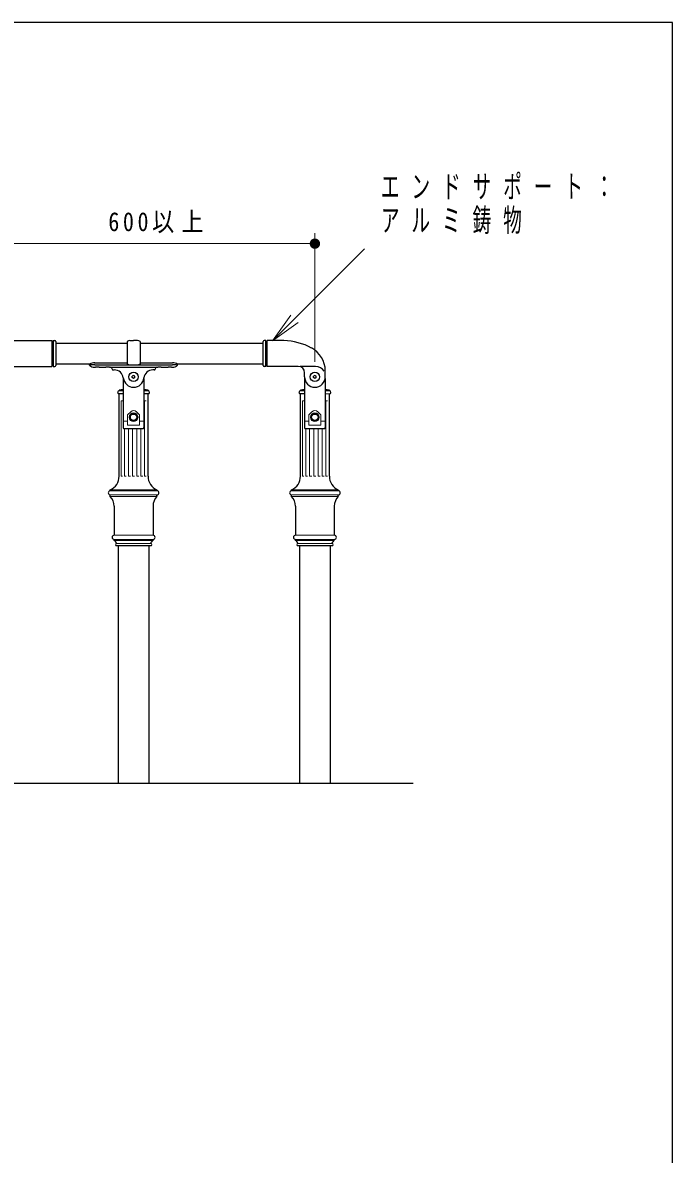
# Model space of a CAD drawing. Units: millimetres on the paper, scale 1:20. Extents: x -365 to 0, y 0 to 257.
# Drawn here: x -62.7 to 0, y 147.7 to 257 of the extents above; entities that cross this region are included whole.
import ezdxf

# ---------------------------------------------------------------- set-up
doc = ezdxf.new("R2010")
doc.units = ezdxf.units.MM
doc.layers.add('1_20', color=3, linetype='Continuous', lineweight=25)
doc.layers.add('NAKAMURA図枠', color=7, linetype='Continuous', lineweight=13)
doc.styles.add('ＭＳ ゴシック', font='')
doc.styles.get('ＭＳ ゴシック').set_extended_font_data('MS Gothic')

# ---------------------------------------------------------------- blocks, each defined once
blk = doc.blocks.new('open_arrow')
at = {"color": 0, "linetype": 'Continuous', "lineweight": -2}
blk.add_lwpolyline([(7.5, 1.25), (0, 0), (7.5, -1.25)], dxfattribs=at)
blk = doc.blocks.new('filled_dot')
at = {"color": 0, "linetype": 'Continuous', "lineweight": -2, "const_width": 1.25}
blk.add_lwpolyline([(-0.625, 0, 1), (0.625, 0, 1)], format="xyb", close=True, dxfattribs=at)

msp = doc.modelspace()

# ---------------------------------------------------------------- linework, layer by layer
at = {"layer": '1_20', "color": 7, "lineweight": 13}
for p, q in [((-34.505, 224.245), (-34.505, 236.658)), ((-64.505, 235.658), (-34.505, 235.658)), ((-38.611, 226.267), (-29.719, 235.159)), ((-53.005, 221.495), (-53.401, 221.495)), ((-53.005, 221.445), (-53.401, 221.445)), ((-50.61, 221.495), (-51.005, 221.495)), ((-50.61, 221.445), (-51.005, 221.445)), ((-35.505, 221.495), (-35.901, 221.495)), ((-35.505, 221.445), (-35.901, 221.445)), ((-33.11, 221.495), (-33.505, 221.495)), ((-33.11, 221.445), (-33.505, 221.445)), ((-33.11, 221.145), (-33.505, 221.145)), ((-53.212, 213.195), (-53.212, 220.495)), ((-53.064, 220.495), (-53.212, 220.495)), ((-50.947, 220.495), (-50.947, 213.195)), ((-50.947, 220.495), (-50.799, 220.495)), ((-35.712, 213.195), (-35.712, 220.495)), ((-35.564, 220.495), (-35.712, 220.495)), ((-33.447, 220.495), (-33.447, 213.195)), ((-33.447, 220.495), (-33.299, 220.495)), ((-52.58, 219.14), (-52.286, 219.43)), ((-52.58, 219.14), (-52.58, 218.137)), ((-51.43, 219.14), (-51.725, 219.43)), ((-51.43, 219.14), (-51.43, 218.137)), ((-35.08, 219.14), (-34.786, 219.43)), ((-35.08, 219.14), (-35.08, 218.137)), ((-33.93, 219.14), (-34.225, 219.43)), ((-33.93, 219.14), (-33.93, 218.137)), ((-53.005, 218.524), (-52.58, 218.524)), ((-52.888, 217.795), (-52.888, 213.195)), ((-52.58, 218.137), (-51.43, 218.137)), ((-52.511, 213.195), (-52.511, 217.795)), ((-52.105, 217.795), (-52.105, 213.195)), ((-51.695, 213.195), (-51.695, 217.795)), ((-51.43, 218.524), (-51.005, 218.524)), ((-51.301, 213.195), (-51.301, 217.795)), ((-35.505, 218.524), (-35.08, 218.524)), ((-35.388, 217.795), (-35.388, 213.195)), ((-35.08, 218.137), (-33.93, 218.137)), ((-35.011, 213.195), (-35.011, 217.795)), ((-34.605, 217.795), (-34.605, 213.195)), ((-34.195, 213.195), (-34.195, 217.795)), ((-33.93, 218.524), (-33.505, 218.524)), ((-33.801, 213.195), (-33.801, 217.795)), ((-53.212, 213.195), (-53.212, 213.364)), ((-53.212, 213.195), (-53.064, 213.195)), ((-52.888, 213.195), (-52.71, 213.195)), ((-52.511, 213.195), (-52.316, 213.195)), ((-52.105, 213.195), (-51.905, 213.195)), ((-51.695, 213.195), (-51.5, 213.195)), ((-51.301, 213.195), (-51.123, 213.195)), ((-50.799, 213.195), (-50.947, 213.195)), ((-35.712, 213.195), (-35.712, 213.364)), ((-35.712, 213.195), (-35.564, 213.195)), ((-35.388, 213.195), (-35.21, 213.195)), ((-35.011, 213.195), (-34.816, 213.195)), ((-34.605, 213.195), (-34.405, 213.195)), ((-34.195, 213.195), (-34, 213.195)), ((-33.801, 213.195), (-33.623, 213.195)), ((-33.299, 213.195), (-33.447, 213.195)), ((-54.255, 211.895), (-49.755, 211.895)), ((-49.755, 211.795), (-54.255, 211.795)), ((-49.755, 211.395), (-54.255, 211.395)), ((-49.755, 211.245), (-54.255, 211.245)), ((-36.755, 211.895), (-32.255, 211.895)), ((-32.255, 211.795), (-36.755, 211.795)), ((-32.255, 211.395), (-36.755, 211.395)), ((-32.255, 211.245), (-36.755, 211.245)), ((-50.13, 207.495), (-53.88, 207.495)), ((-50.13, 207.095), (-53.88, 207.095)), ((-53.88, 206.995), (-50.13, 206.995)), ((-53.655, 206.695), (-50.355, 206.695)), ((-32.63, 207.495), (-36.38, 207.495)), ((-32.63, 207.095), (-36.38, 207.095)), ((-36.38, 206.995), (-32.63, 206.995)), ((-36.155, 206.695), (-32.855, 206.695))]:
    msp.add_line(p, q, dxfattribs=at)
at = {"layer": '1_20'}
for p, q in [((-64.505, 226.295), (-59.905, 226.295)), ((-59.905, 226.295), (-59.905, 223.795)), ((-59.755, 226.295), (-59.605, 226.295)), ((-59.755, 226.295), (-59.755, 223.795)), ((-52.38, 226.297), (-52.005, 226.307)), ((-51.63, 226.297), (-52.005, 226.307)), ((-39.255, 226.295), (-39.405, 226.295)), ((-39.255, 223.795), (-39.255, 226.295)), ((-39.105, 223.795), (-39.105, 226.295)), ((-37.505, 226.295), (-39.105, 226.295)), ((-59.505, 226.195), (-59.505, 223.895)), ((-59.505, 226.045), (-52.63, 226.045)), ((-52.63, 226.207), (-52.63, 224.03)), ((-51.38, 226.207), (-51.38, 224.03)), ((-51.38, 226.045), (-39.505, 226.045)), ((-39.505, 223.895), (-39.505, 226.195)), ((-59.505, 224.045), (-56.229, 224.045)), ((-55.766, 224.148), (-52.663, 224.148)), ((-52.638, 224.123), (-52.638, 224.038)), ((-51.373, 224.123), (-51.373, 224.038)), ((-51.348, 224.148), (-48.255, 224.148)), ((-47.782, 224.045), (-39.505, 224.045)), ((-64.505, 223.795), (-59.905, 223.795)), ((-59.755, 223.795), (-59.605, 223.795)), ((-56.255, 223.932), (-56.255, 224.024)), ((-55.755, 223.962), (-52.005, 223.962)), ((-55.755, 223.72), (-55.674, 223.72)), ((-55.337, 223.72), (-54.674, 223.72)), ((-54.337, 223.72), (-49.674, 223.72)), ((-54.13, 223.657), (-54.081, 223.533)), ((-53.988, 223.47), (-53.87, 223.47)), ((-52.63, 224.03), (-52.615, 224.03)), ((-52.38, 223.964), (-51.63, 223.964)), ((-52.005, 222.939), (-52.13, 222.867)), ((-52.005, 223.962), (-48.255, 223.962)), ((-51.88, 222.867), (-52.005, 222.939)), ((-51.396, 224.03), (-51.38, 224.03)), ((-50.023, 223.47), (-50.141, 223.47)), ((-49.881, 223.657), (-49.93, 223.533)), ((-49.337, 223.72), (-48.674, 223.72)), ((-48.337, 223.72), (-48.255, 223.72)), ((-47.755, 223.932), (-47.755, 224.024)), ((-39.255, 223.795), (-39.405, 223.795)), ((-36.105, 223.795), (-39.105, 223.795)), ((-34.455, 223.795), (-35.928, 223.795)), ((-35.505, 222.795), (-35.505, 223.195)), ((-34.505, 222.939), (-34.63, 222.867)), ((-34.38, 222.867), (-34.505, 222.939)), ((-33.505, 222.795), (-33.505, 223.38)), ((-53.005, 222.624), (-53.005, 217.895)), ((-52.13, 222.723), (-52.13, 222.867)), ((-52.005, 222.65), (-52.13, 222.723)), ((-51.88, 222.723), (-52.005, 222.65)), ((-51.88, 222.723), (-51.88, 222.867)), ((-51.005, 222.624), (-51.005, 217.895)), ((-35.505, 222.624), (-35.505, 217.895)), ((-34.63, 222.723), (-34.63, 222.867)), ((-34.505, 222.65), (-34.63, 222.723)), ((-34.38, 222.723), (-34.505, 222.65)), ((-34.38, 222.723), (-34.38, 222.867)), ((-33.505, 222.624), (-33.505, 217.895)), ((-53.401, 221.495), (-53.401, 221.445)), ((-53.401, 213.195), (-53.401, 221.145)), ((-53.005, 221.145), (-53.401, 221.145)), ((-50.61, 221.145), (-51.005, 221.145)), ((-50.61, 221.495), (-50.61, 221.445)), ((-50.61, 213.195), (-50.61, 221.145)), ((-35.901, 221.495), (-35.901, 221.445)), ((-35.901, 213.195), (-35.901, 221.145)), ((-35.505, 221.145), (-35.901, 221.145)), ((-33.11, 221.495), (-33.11, 221.445)), ((-33.11, 213.195), (-33.11, 221.145)), ((-52.193, 219.22), (-52.381, 218.895)), ((-52.381, 218.895), (-52.193, 218.57)), ((-51.818, 219.22), (-52.193, 219.22)), ((-52.193, 218.57), (-51.818, 218.57)), ((-51.63, 218.895), (-51.818, 219.22)), ((-51.818, 218.57), (-51.63, 218.895)), ((-34.693, 219.22), (-34.881, 218.895)), ((-34.881, 218.895), (-34.693, 218.57)), ((-34.318, 219.22), (-34.693, 219.22)), ((-34.693, 218.57), (-34.318, 218.57)), ((-34.13, 218.895), (-34.318, 219.22)), ((-34.318, 218.57), (-34.13, 218.895)), ((-52.905, 217.795), (-51.105, 217.795)), ((-35.405, 217.795), (-33.605, 217.795)), ((-54.255, 211.795), (-54.255, 211.895)), ((-54.255, 211.245), (-54.255, 211.395)), ((-49.755, 211.795), (-49.755, 211.895)), ((-49.755, 211.245), (-49.755, 211.395)), ((-36.755, 211.795), (-36.755, 211.895)), ((-36.755, 211.245), (-36.755, 211.395)), ((-32.255, 211.795), (-32.255, 211.895)), ((-32.255, 211.245), (-32.255, 211.395)), ((-53.88, 210.322), (-53.88, 207.495)), ((-50.13, 210.322), (-50.13, 207.495)), ((-36.38, 210.322), (-36.38, 207.495)), ((-32.63, 210.322), (-32.63, 207.495)), ((-53.88, 206.995), (-53.88, 207.095)), ((-50.13, 206.995), (-50.13, 207.095)), ((-36.38, 206.995), (-36.38, 207.095)), ((-32.63, 206.995), (-32.63, 207.095)), ((-53.655, 206.495), (-50.355, 206.495)), ((-53.505, 206.495), (-53.505, 183.545)), ((-50.505, 183.545), (-50.505, 206.495)), ((-36.155, 206.495), (-32.855, 206.495)), ((-36.005, 206.495), (-36.005, 183.545)), ((-33.005, 183.545), (-33.005, 206.495)), ((-64.505, 183.545), (-25.01, 183.545))]:
    msp.add_line(p, q, dxfattribs=at)
for centre, radius in [((-52.005, 222.795), 0.45), ((-34.505, 222.795), 0.45), ((-52.005, 218.895), 0.312), ((-34.505, 218.895), 0.312)]:
    msp.add_circle(centre, radius, dxfattribs=at)
at = {"layer": '1_20', "color": 7, "lineweight": 13}
for centre in [(-52.005, 218.895), (-34.505, 218.895)]:
    msp.add_circle(centre, 0.425, dxfattribs=at)
at = {"layer": '1_20'}
for centre, radius, start, end in [((-59.83, 226.295), 0.075, 180, 0), ((-59.605, 226.195), 0.1, 0, 90), ((-52.272, 225.606), 0.7, 98.89234, 120.77855), ((-51.739, 225.606), 0.7, 59.22145, 81.10766), ((-39.405, 226.195), 0.1, 90, 180), ((-39.18, 226.295), 0.075, 180, 0), ((-37.663, 220.297), 6, 61.73394, 88.49598), ((-36.005, 223.38), 2.5, 0, 61.73394), ((-55.742, 223.024), 1.124, 90.67803, 117.17591), ((-52.663, 224.123), 0.025, 0, 90), ((-52.63, 224.038), 0.0075, 180, 270), ((-52.367, 224.464), 0.5, 238.15077, 268.41352), ((-51.644, 224.464), 0.5, 271.58648, 301.84923), ((-51.38, 224.038), 0.0075, 270, 0), ((-51.348, 224.123), 0.025, 90, 180), ((-48.269, 223.024), 1.124, 62.82409, 89.32197), ((-59.83, 223.795), 0.075, 0, 180), ((-59.605, 223.895), 0.1, 270, 0), ((-55.69, 218.594), 5.368, 90.69431, 96.04239), ((-55.753, 224.42), 0.7, 224.14072, 269.8083), ((-55.505, 222.203), 1.526, 83.66623, 96.33377), ((-54.505, 222.203), 1.526, 83.66623, 96.33377), ((-54.223, 223.62), 0.1, 21.80141, 90), ((-53.988, 223.57), 0.1, 201.80141, 270), ((-53.87, 222.595), 0.875, 6.1232, 90), ((-50.141, 222.595), 0.875, 90, 173.8768), ((-50.023, 223.57), 0.1, 270, 338.19859), ((-49.788, 223.62), 0.1, 90, 158.19859), ((-49.505, 222.203), 1.526, 83.66623, 96.33377), ((-48.505, 222.203), 1.526, 83.66623, 96.33377), ((-48.321, 218.594), 5.368, 83.95761, 89.30569), ((-48.258, 224.42), 0.7, 270.1917, 315.85928), ((-39.405, 223.895), 0.1, 180, 270), ((-39.18, 223.795), 0.075, 0, 180), ((-36.105, 223.195), 0.6, 0, 90), ((-34.455, 222.795), 1, 32.50253, 90), ((-52.005, 222.595), 1, 174.26083, 180), ((-52.005, 222.795), 1, 186.1232, 270), ((-52.005, 222.795), 1, 270, 353.8768), ((-52.005, 222.595), 1, 0, 5.73917), ((-34.505, 222.795), 1, 180, 0), ((-34.505, 222.595), 1, 174.26083, 180), ((-34.505, 222.595), 1, 0, 5.73917), ((-53.401, 221.295), 0.15, 90, 270), ((-52.005, 215.077), 6.568, 98.75788, 102.26889), ((-52.005, 215.077), 6.568, 77.73111, 81.24212), ((-50.61, 221.295), 0.15, 270, 90), ((-35.901, 221.295), 0.15, 90, 270), ((-34.505, 215.077), 6.568, 98.75788, 102.26889), ((-34.505, 215.077), 6.568, 77.73111, 81.24212), ((-33.11, 221.295), 0.15, 270, 90), ((-52.905, 217.895), 0.1, 180, 270), ((-51.105, 217.895), 0.1, 270, 0), ((-35.405, 217.895), 0.1, 180, 270), ((-33.605, 217.895), 0.1, 270, 0), ((-54.801, 213.184), 1.4, 292.93686, 0.43755), ((-49.21, 213.184), 1.4, 179.56245, 247.06314), ((-37.301, 213.184), 1.4, 292.93686, 0.43755), ((-31.71, 213.184), 1.4, 179.56245, 247.06314), ((-54.255, 211.595), 0.2, 90, 270), ((-55.28, 210.291), 1.4, 1.29396, 42.95511), ((-48.731, 210.291), 1.4, 137.04489, 178.70604), ((-49.755, 211.595), 0.2, 270, 90), ((-36.755, 211.595), 0.2, 90, 270), ((-37.78, 210.291), 1.4, 1.29396, 42.95511), ((-31.231, 210.291), 1.4, 137.04489, 178.70604), ((-32.255, 211.595), 0.2, 270, 90), ((-53.88, 207.295), 0.2, 90, 270), ((-54.004, 206.667), 0.35, 4.47753, 69.26226), ((-53.655, 206.595), 0.1, 90, 270), ((-50.007, 206.667), 0.35, 110.73774, 175.52247), ((-50.355, 206.595), 0.1, 270, 90), ((-50.13, 207.295), 0.2, 270, 90), ((-36.38, 207.295), 0.2, 90, 270), ((-36.504, 206.667), 0.35, 4.47753, 69.26226), ((-36.155, 206.595), 0.1, 90, 270), ((-32.507, 206.667), 0.35, 110.73774, 175.52247), ((-32.855, 206.595), 0.1, 270, 90), ((-32.63, 207.295), 0.2, 270, 90)]:
    msp.add_arc(centre, radius, start, end, dxfattribs=at)
at = {"layer": '1_20', "color": 7, "lineweight": 13}
for centre in [(-52.005, 219.145), (-34.505, 219.145)]:
    msp.add_arc(centre, 0.4, 45.46168, 134.53832, dxfattribs=at)
at = {"layer": 'NAKAMURA図枠', "color": 20, "lineweight": 25}
for p, q in [((0, 257), (-365, 257)), ((0, 0), (0, 257))]:
    msp.add_line(p, q, dxfattribs=at)

# ---------------------------------------------------------------- block references
at = {"layer": '1_20', "color": 7, "lineweight": 13, "xscale": 0.4, "yscale": 0.4}
for name, p, rotation in [('filled_dot', (-34.505, 235.658), 180), ('open_arrow', (-38.611, 226.267), 45)]:
    msp.add_blockref(name, p, dxfattribs=dict(at, rotation=rotation))

# ---------------------------------------------------------------- texts
at = {"layer": '1_20', "color": 7, "style": 'ＭＳ ゴシック'}
for s, insert, char_height, attachment_point in [('\\T1.64;\\W0.6;エンドサポート：', (-28.137, 241.109), 2.199, 4), ('\\T1.64;\\W0.6;アルミ鋳物\u3000\u3000\u3000', (-28.137, 237.809), 2.199, 4), ('\\T1.33;\\W0.85;600以上', (-49.505, 236.658), 1.833, 8)]:
    msp.add_mtext(s, dxfattribs=dict(at, insert=insert, char_height=char_height, attachment_point=attachment_point))

doc.saveas('drawing.dxf')
